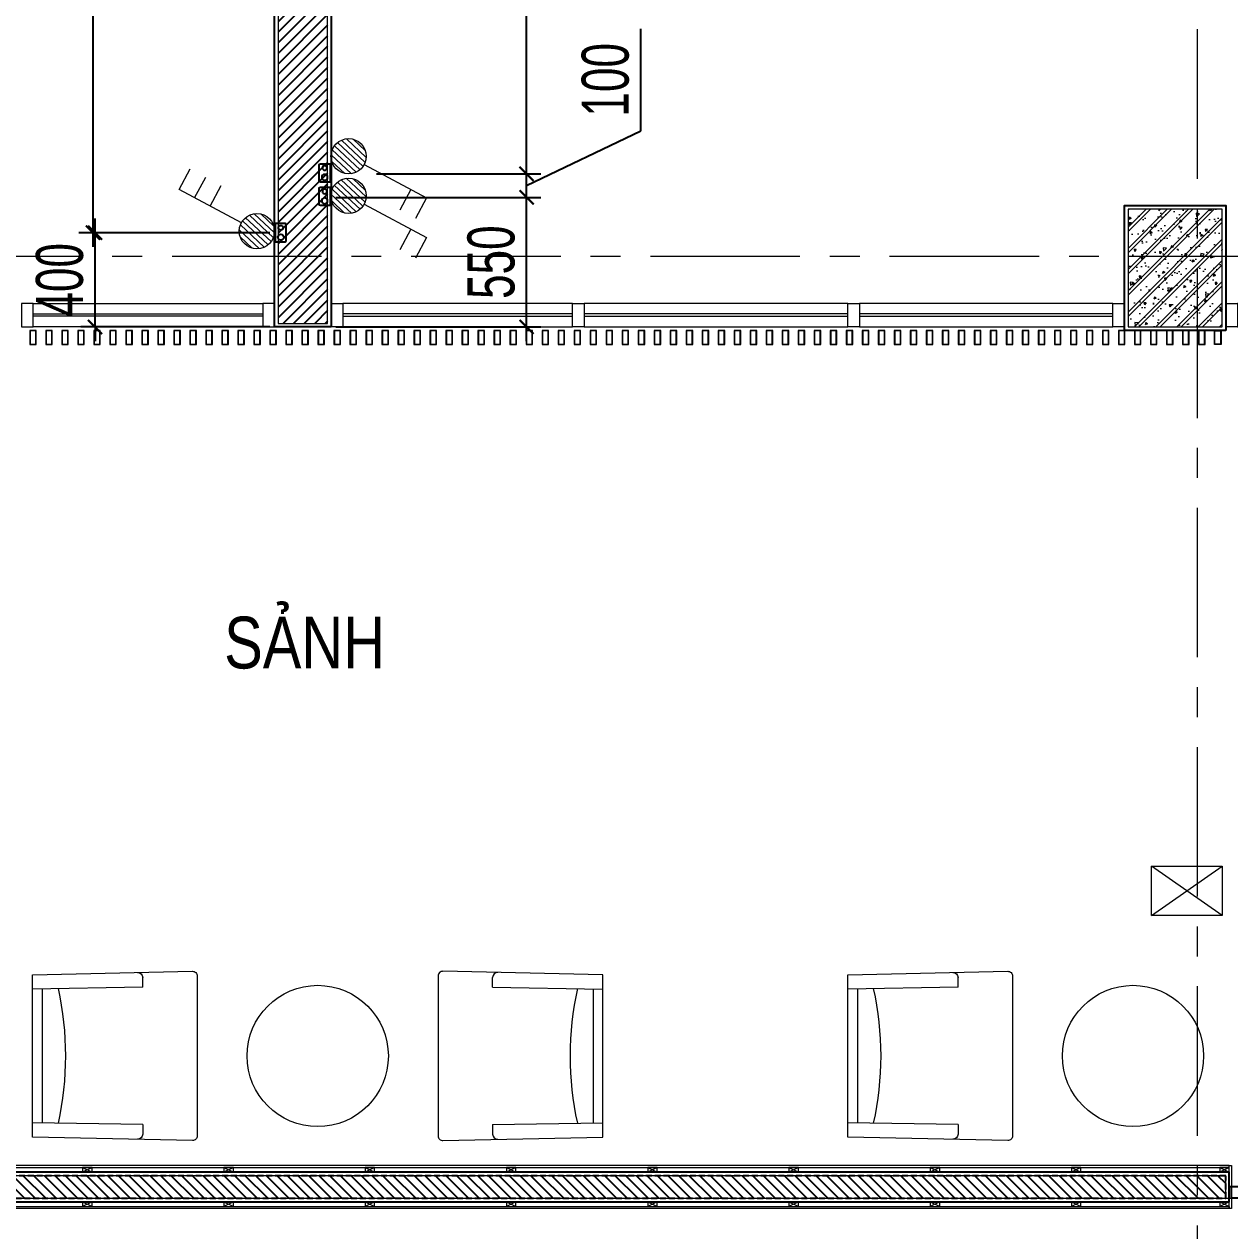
# Model space of a CAD drawing. Header units: millimetres. Extents: x -343543 to 400519, y -115663 to 104219.
# Drawn here: x -319747 to -314626, y -44139 to -39014 of the extents above; entities that cross this region are included whole.
import ezdxf
from ezdxf.xclip import XClip

# ---------------------------------------------------------------- set-up
doc = ezdxf.new("R2010")
doc.units = ezdxf.units.MM
doc.header["$XCLIPFRAME"] = 0
doc.linetypes.add('XREF MAT BANG TUONG XAY$0$CENTER', pattern=[50.800000000000004, 31.75, -6.35, 6.35, -6.35])
doc.linetypes.add('XREF MAT BANG TUONG XAY$0$HIDDEN', pattern=[0.375, 0.25, -0.125])
doc.layers.get('0').update_dxf_attribs({"color": 231, "lineweight": 0})
doc.layers.get('DefPoints').update_dxf_attribs({"color": 191})
for name, color, linetype in [('0-----E-Lighting', 2, 'Continuous'), ('Gen Điện', 6, 'Continuous'), ('XREF MAT BANG TUONG XAY$0$A-FNSH', 8, 'Continuous'), ('XREF MAT BANG TUONG XAY$0$A-FURN', 8, 'Continuous'), ('XREF MAT BANG TUONG XAY$0$A-HIDD', 8, 'XREF MAT BANG TUONG XAY$0$HIDDEN'), ('XREF MAT BANG TUONG XAY$0$A-PATT', 8, 'Continuous'), ('đế âm', 1, 'Continuous')]:
    doc.layers.add(name, color=color, linetype=linetype)
for name, color, linetype, lineweight in [('03. Xref_KyHieuChieuSang$0$1-INNO-E-Lighting', 3, 'Continuous', 5), ('A-PATT', 252, 'Continuous', 9), ('A-SYMBOLS', 10, 'Continuous', 13), ('RSA -DIM', 231, 'Continuous', 0), ('XREF MAT BANG TUONG XAY$0$$1$A-TEXT', 8, 'Continuous', 25), ('XREF MAT BANG TUONG XAY$0$01.Xref _MB T1$0$A-WALL-INT', 8, 'Continuous', 9), ('XREF MAT BANG TUONG XAY$0$01.Xref _MB T2-Mai$0$$0$A-DOOR', 8, 'Continuous', 9), ('XREF MAT BANG TUONG XAY$0$A-GRID', 8, 'XREF MAT BANG TUONG XAY$0$CENTER', 15), ('XREF MAT BANG TUONG XAY$0$A-WALL-INT', 8, 'Continuous', 9), ('XREF MAT BANG TUONG XAY$0$xref_IKIGAI_Cot$0$A-FNSH', 8, 'Continuous', 9), ('XREF MAT BANG TUONG XAY$0$xref_IKIGAI_Cot$0$A-PATT', 8, 'Continuous', 5)]:
    doc.layers.add(name, color=color, linetype=linetype, lineweight=lineweight)
doc.styles.add('SM-DIMTEXT', font='SME.shx', dxfattribs={"width": 0.7})
doc.styles.add('XREF MAT BANG TUONG XAY$0$Arial', font='arial.ttf', dxfattribs={"width": 0.8})
doc.dimstyles.new('SDIM-100', dxfattribs={"dimscale": 100, "dimtxt": 2, "dimasz": 0.6, "dimexe": 0.6, "dimexo": 0.2, "dimgap": 0.5, "dimtad": 1, "dimdec": 0, "dimzin": 12, "dimtxsty": 'SM-DIMTEXT', "dimblk": 'ARCHTICK', "dimblk1": 'ARCHTICK', "dimblk2": 'ARCHTICK', "dimcen": 0.12, "dimdle": 0.6, "dimclrd": 7, "dimclre": 8, "dimadec": 0, "dimazin": 3, "dimtfac": 2, "dimtix": 1, "dimtmove": 1, "dimatfit": 3, "dimfxl": 1, "dimtzin": 0, "dimarcsym": 1})

# ---------------------------------------------------------------- blocks, each defined once
blk = doc.blocks.new('XREF MAT BANG TUONG XAY$0$xref_IKIGAI_Cot')
at = {"layer": 'XREF MAT BANG TUONG XAY$0$xref_IKIGAI_Cot$0$A-PATT'}
h = blk.add_hatch(dxfattribs=at)
h.set_pattern_fill('BT-01', color=8, scale=15, angle=180, pattern_type=2)
h.set_pattern_definition([(230, (23725.00135492516, -40079.99999982782), (-107.589027390113, 9.412820247389279), [11.25, -123.75]), (175, (23725.00135492516, -40079.99999982782), (20.81270004194999, -112.8288200550018), [9, -99]), (280.4514, (23716.03560292516, -40079.21559882782), (-86.77640725710324, -103.415931309143), [9.5610285, -105.1713168]), (226.1842, (23725.00135492516, -40109.99999982782), (-160.0861572938467, 24.82785214935273), [16.875, -185.625]), (276.6356, (23711.66084317516, -40107.93100377782), (-140.1994058323055, -146.1176806350662), [14.3415432, -157.75695]), (171.1842, (23725.00135492516, -40109.99999982782), (-140.1992917700441, -146.1177901387987), [13.5, -148.5]), (201, (23710.00135492516, -40102.49999982782), (-89.53605781776923, 60.39283359980084), [11.25, -123.75]), (146, (23710.00135492516, -40102.49999982782), (-36.49729978823727, -108.772506757028), [8.999999999999998, -98.99999999999999]), (251.4514, (23702.54001997516, -40097.46725892782), (-126.0333942872235, -48.37957450649284), [9.5610285, -105.1713168]), (217.5, (23725.00135492516, -40079.99999982782), (-1.823978297593607, -49.93407807469672), [0, -97.8, 0, -100.5, 0, -99.375]), (187.5, (23725.00135492516, -40079.99999982782), (-39.4604306163223, -59.16175678235403), [0, -57.29999999999999, 0, -95.54999999999998, 0, -37.87499999999999]), (147.4999999999999, (23758.45135492516, -40079.99999982782), (-80.07336542586135, 3.383230760156973), [0, -37.5, 0, -117, 0, -155.25]), (137.5, (23773.45135492516, -40079.99999982782), (-87.47792540135794, -15.01574734984765), [0, -48.75, 0, -77.69999999999999, 0, -110.25]), (225, (23725.00135492516, -40079.99999982782), (45.0780573006424, -45.07805730064241), []), (225, (23725.00135492516, -40098.37499982782), (45.0780573006424, -45.07805730064241), [])])
h.paths.add_polyline_path([(23905.00135492516, -39799.99999982782), (23505.00135492516, -39799.99999982782), (23505.00135492516, -40299.99999982782), (23905.00135492516, -40299.99999982782)])
at = {"layer": 'XREF MAT BANG TUONG XAY$0$A-GRID', "color": 8, "ltscale": 20}
for points in [[(23800, -53895.00000749793), (23800, -27075.56451587411)], [(-2907.525181142613, -40000), (42750.0013740146, -40000)], [(-2907.525181142613, -44000), (42750.0013740146, -44000)]]:
    blk.add_lwpolyline(points, dxfattribs=at)
at = {"layer": 'XREF MAT BANG TUONG XAY$0$xref_IKIGAI_Cot$0$A-FNSH', "color": 8}
for p, q in [((23905.0014085655, -42799.99999985762), (23605.0014085655, -42589.99999985762)), ((23605.0014085655, -42799.99999985762), (23905.0014085655, -42589.99999985762))]:
    blk.add_line(p, q, dxfattribs=at)
for points in [[(23905.00135492516, -39799.99999982782), (23505.00135492516, -39799.99999982782), (23505.00135492516, -40299.99999982782), (23905.00135492516, -40299.99999982782)], [(23905.0014085655, -42799.99999985762), (23605.0014085655, -42799.99999985762), (23605.0014085655, -42589.99999985762), (23905.0014085655, -42589.99999985762)]]:
    blk.add_lwpolyline(points, close=True, dxfattribs=at)
blk = doc.blocks.new('XREF MAT BANG TUONG XAY$0$NDFGNBV')
at = {"layer": 'XREF MAT BANG TUONG XAY$0$01.Xref _MB T1$0$A-WALL-INT', "color": 8}
blk.add_lwpolyline([(-20, -10), (20, -10), (20, 10), (-20, 10)], close=True, dxfattribs=at)
for points in [[(-20, 10), (20, -10)], [(20, 10), (-20, -10)]]:
    blk.add_lwpolyline(points, dxfattribs=at)
blk = doc.blocks.new('XREF MAT BANG TUONG XAY$0$nnnbvnfg')
at = {"layer": 'XREF MAT BANG TUONG XAY$0$01.Xref _MB T1$0$A-WALL-INT', "color": 8}
for points in [[(-14, -30), (14, -30), (14, 30), (-14, 30)], [(-12, -28), (12, -28), (12, 28), (-12, 28)]]:
    blk.add_lwpolyline(points, close=True, dxfattribs=at)
blk = doc.blocks.new('XREF MAT BANG TUONG XAY$0$nnrgnbnnrg')
at = {"layer": 'XREF MAT BANG TUONG XAY$0$01.Xref _MB T2-Mai$0$$0$A-DOOR', "color": 8}
for points in [[(-780.5763266075519, -162.6776693574939), (-214.8909016583202, 403.0077555917451), (-207.8198338464572, 395.936687779882), (-773.5052587956889, -169.7487371693569)], [(808.9211480755039, -162.6776693574939), (243.2357231262722, 403.0077555917451), (236.1646553144092, 395.936687779882), (801.8500802636408, -169.7487371693569)], [(-5635.827589266024, -189.999999827829), (-5585.827589266024, -189.999999827829), (-5585.827589266024, -89.99999982782901), (-5635.827589266024, -89.99999982782901)], [(-5585.827589266024, -89.99999982782901), (-4435.827589266024, -89.99999982782901), (-4435.827589266024, -189.999999827829), (-5585.827589266024, -189.999999827829)], [(-4435.827589266024, -189.999999827829), (-4385.827589266024, -189.999999827829), (-4385.827589266024, -89.99999982782901), (-4435.827589266024, -89.99999982782901)], [(-4385.827589266024, -89.99999982782901), (-3235.827589266024, -89.99999982782901), (-3235.827589266024, -189.999999827829), (-4385.827589266024, -189.999999827829)], [(-3235.827589266024, -189.999999827829), (-3185.827589266024, -189.999999827829), (-3185.827589266024, -89.99999982782901), (-3235.827589266024, -89.99999982782901)], [(-3185.827589266024, -89.99999982782901), (-2035.827589266024, -89.99999982782901), (-2035.827589266024, -189.999999827829), (-3185.827589266024, -189.999999827829)], [(-2035.827589266024, -189.999999827829), (-1985.827589266024, -189.999999827829), (-1985.827589266024, -89.99999982782901), (-2035.827589266024, -89.99999982782901)], [(-1985.827589266024, -89.99999982782901), (-835.827589266024, -89.99999982782901), (-835.827589266024, -189.999999827829), (-1985.827589266024, -189.999999827829)], [(-835.827589266024, -189.999999827829), (-785.827589266024, -189.999999827829), (-785.827589266024, -89.99999982782901), (-835.827589266024, -89.99999982782901)], [(814.172410733976, -189.9999997907798), (864.172410733976, -189.9999997907798), (864.172410733976, -89.99999979077984), (814.172410733976, -89.99999979077984)], [(864.172410733976, -89.99999979077984), (1584.172457368062, -89.99999979077984), (1584.172457368062, -189.9999997907798), (864.172410733976, -189.9999997907798)], [(1584.172457368062, -189.9999997907798), (1634.172457368062, -189.9999997907798), (1634.172457368062, -89.99999979077984), (1584.172457368062, -89.99999979077984)], [(-5585.827589266024, -134.999999827829), (-4435.827589266024, -134.999999827829), (-4435.827589266024, -144.999999827829), (-5585.827589266024, -144.999999827829)], [(-4385.827589266024, -134.999999827829), (-3235.827589266024, -134.999999827829), (-3235.827589266024, -144.999999827829), (-4385.827589266024, -144.999999827829)], [(-3185.827589266024, -134.999999827829), (-2035.827589266024, -134.999999827829), (-2035.827589266024, -144.999999827829), (-3185.827589266024, -144.999999827829)], [(-1985.827589266024, -134.999999827829), (-835.827589266024, -134.999999827829), (-835.827589266024, -144.999999827829), (-1985.827589266024, -144.999999827829)], [(-780.5763266075519, -127.3223302981642), (-214.8909016583202, -693.0077552474031), (-207.8198338464572, -685.9366874355401), (-773.5052587956889, -120.2512624863011)], [(808.9211480755039, -127.3223302981642), (243.2357231262722, -693.0077552474031), (236.1646553144092, -685.9366874355401), (801.8500802636408, -120.2512624863011)], [(864.172410733976, -134.9999997907798), (1584.172457368062, -134.9999997907798), (1584.172457368062, -144.9999997907798), (864.172410733976, -144.9999997907798)]]:
    blk.add_lwpolyline(points, close=True, dxfattribs=at)
at = {"layer": 'XREF MAT BANG TUONG XAY$0$A-FURN', "color": 8}
for points in [[(-775.827589266024, -119.999999827829), (-635.2786926648332, -119.999999827829), (-635.2786926648332, -169.999999827829), (-775.827589266024, -169.999999827829)], [(804.1724107340269, -119.999999827829), (663.6235141328361, -119.999999827829), (663.6235141328361, -169.999999827829), (804.1724107340269, -169.999999827829)]]:
    blk.add_lwpolyline(points, close=True, dxfattribs=at)
blk.add_circle((-755.827589266024, -144.999999827829), 10, dxfattribs=at)
for centre, start, end in [((-785.827589266024, -149.999999827829), 0.3580939591255562, 44.09200853050424), ((814.172410733976, -149.999999827829), 135.9079914694958, 179.6419060408745), ((-785.827589266024, -139.999999827829), 315.9079914693507, 359.6419060408744), ((814.172410733976, -139.999999827829), 180.3580939591256, 224.0920085306493)]:
    blk.add_arc(centre, 800.0156248474151, start, end, dxfattribs=at)
blk = doc.blocks.new('*U259')
at = {"layer": 'XREF MAT BANG TUONG XAY$0$A-PATT'}
h = blk.add_hatch(dxfattribs=at)
h.set_pattern_fill('ANSI31', color=8, scale=10)
h.set_pattern_definition([(45, (45121.78963795228, -11293.56439682681), (-22.45064030267288, 22.45064030267288), [])])
h.paths.add_polyline_path([(-38.69831128977239, 47.5), (9636.301688710224, 47.50000000000364), (9636.301688710224, -162.4999999999964), (-38.69831128977251, -162.5)])
at = {"layer": 'XREF MAT BANG TUONG XAY$0$A-WALL-INT', "color": 8}
blk.add_lwpolyline([(-38.69831128977239, 47.5), (9636.301688710224, 47.50000000000364), (9636.301688710224, -162.4999999999964), (-38.69831128977251, -162.5)], close=True, dxfattribs=at)
blk = doc.blocks.new('*U261')
at = {"layer": 'XREF MAT BANG TUONG XAY$0$A-PATT'}
h = blk.add_hatch(dxfattribs=at)
h.set_pattern_fill('ANSI31', color=8, scale=10)
h.set_pattern_definition([(45, (43286.78236028781, -11178.56439682681), (-22.45064030267288, 22.45064030267288), [])])
h.paths.add_polyline_path([(-38.69831128977239, 47.5), (7801.294411045757, 47.5), (7801.294411045757, -47.5), (-38.69831128977239, -47.5)])
at = {"layer": 'XREF MAT BANG TUONG XAY$0$A-WALL-INT', "color": 8}
blk.add_lwpolyline([(-38.69831128977239, 47.5), (7801.294411045757, 47.5), (7801.294411045757, -47.5), (-38.69831128977239, -47.5)], close=True, dxfattribs=at)
blk = doc.blocks.new('XREF MAT BANG NOI THAT$0$YLD.Studio-05-90')
at = {"color": 8}
for p, q in [((-292.7676709034349, 231.4373048227299), (-284.2500000005966, 700.0000000000382)), ((291.5726442315936, 231.437304822728), (284.2499999982392, 700.0000000000382)), ((-285.0025550453429, 658.6014505538606), (284.8969717962245, 658.6014505539388)), ((-292.7676709034349, 231.4373048227299), (-333.3883163634309, 231.4373048227335)), ((291.5726442315936, 231.437304822728), (332.1932896915896, 231.4373048227335))]:
    blk.add_line(p, q, dxfattribs=at)
blk.add_lwpolyline([(-339.5449381405415, -4.18367562815547e-11), (339.5449381405415, 4.18367562815547e-11, 0.420818003117986), (359.539877561896, 20.44988613707392), (344.2499999982392, 700.0000000000382), (-344.2500000005966, 700.0000000000382), (-359.5398775619033, 20.44988613692112, 0.4208180031170397)], format="xyb", close=True, dxfattribs=at)
for centre, radius, start, end in [((4.981848178431392e-08, 1879.560413497307), 1319.560413497308, 257.4724811155225, 282.5152439754241), ((-332.2383140208913, 253.4605851472861), 22.05328505329116, 178.8252031633398, 267.0108680297234), ((331.0432873490499, 253.4605851472861), 22.05328505329116, 272.9891319702766, 1.174796836660204)]:
    blk.add_arc(centre, radius, start, end, dxfattribs=at)
blk = doc.blocks.new('XREF MAT BANG NOI THAT')
at = {"color": 8}
for centre in [(20063.37834744916, -43396.10716860139), (23525.92775552311, -43396.10716860139)]:
    blk.add_circle(centre, 300, dxfattribs=at)
at = {"color": 8, "xscale": -1.000000000000001, "rotation": 90}
for p in [(19551.8396738108, -43396.10716860138), (23014.38908188474, -43396.10716860138)]:
    blk.add_blockref('XREF MAT BANG NOI THAT$0$YLD.Studio-05-90', p, dxfattribs=at)
at = {"color": 8, "rotation": 270}
blk.add_blockref('XREF MAT BANG NOI THAT$0$YLD.Studio-05-90', (20574.91702108753, -43396.10716860138), dxfattribs=at)
blk = doc.blocks.new('01.Xref _MB T1')
at = {"layer": 'XREF MAT BANG TUONG XAY$0$01.Xref _MB T1$0$A-WALL-INT', "color": 8}
for points in [[(16064.99939583792, -43870.00001075099), (23934.99202252619, -43870.00001075099), (23934.99202252619, -43861.00001075099), (16064.99939583792, -43861.00001075099)], [(23934.99202252619, -44044.00001075099), (23934.99202252619, -43861.00001075099), (23943.99202252619, -43861.00001075099), (23943.99202252619, -44044.00001075099)], [(16064.99939583792, -44035.00001075099), (23934.99202252619, -44035.00001075099), (23934.99202252619, -44044.00001075099), (16064.99939583792, -44044.00001075099)]]:
    blk.add_lwpolyline(points, close=True, dxfattribs=at)
at = {"layer": 'XREF MAT BANG TUONG XAY$0$01.Xref _MB T2-Mai$0$$0$A-DOOR', "color": 8}
for points in [[(18804.9907832041, -40300.00001057881), (18854.9907832041, -40300.00001057881), (18854.9907832041, -40200.00001057881), (18804.9907832041, -40200.00001057881)], [(18854.9907832041, -40200.00001057881), (19829.99048030436, -40200.00001057881), (19829.99048030436, -40300.00001057881), (18854.9907832041, -40300.00001057881)], [(19829.99048030436, -40300.00001057881), (19879.99048030436, -40300.00001057881), (19879.99048030436, -40200.00001057881), (19829.99048030436, -40200.00001057881)], [(20169.99047610346, -40300.00001057881), (20119.99047610346, -40300.00001057881), (20119.99047610346, -40200.00001057881), (20169.99047610346, -40200.00001057881)], [(21144.99017320372, -40200.00001057881), (20169.99047610346, -40200.00001057881), (20169.99047610346, -40300.00001057881), (21144.99017320372, -40300.00001057881)], [(21194.99017320372, -40300.00001057881), (21144.99017320372, -40300.00001057881), (21144.99017320372, -40200.00001057881), (21194.99017320372, -40200.00001057881)], [(22314.99017320372, -40200.00001057881), (21194.99017320372, -40200.00001057881), (21194.99017320372, -40300.00001057881), (22314.99017320372, -40300.00001057881)], [(22364.99017320372, -40300.00001057881), (22314.99017320372, -40300.00001057881), (22314.99017320372, -40200.00001057881), (22364.99017320372, -40200.00001057881)], [(23439.99017320372, -40200.00001057881), (22364.99017320372, -40200.00001057881), (22364.99017320372, -40300.00001057881), (23439.99017320372, -40300.00001057881)], [(23489.99017320372, -40300.00001057881), (23439.99017320372, -40300.00001057881), (23439.99017320372, -40200.00001057881), (23489.99017320372, -40200.00001057881)], [(18854.9907832041, -40245.00001057881), (19829.99048030436, -40245.00001057881), (19829.99048030436, -40255.00001057881), (18854.9907832041, -40255.00001057881)], [(21144.99017320372, -40245.00001057881), (20169.99047610346, -40245.00001057881), (20169.99047610346, -40255.00001057881), (21144.99017320372, -40255.00001057881)], [(22314.99017320372, -40245.00001057881), (21194.99017320372, -40245.00001057881), (21194.99017320372, -40255.00001057881), (22314.99017320372, -40255.00001057881)], [(23439.99017320372, -40245.00001057881), (22364.99017320372, -40245.00001057881), (22364.99017320372, -40255.00001057881), (23439.99017320372, -40255.00001057881)]]:
    blk.add_lwpolyline(points, close=True, dxfattribs=at)
at = {"layer": 'XREF MAT BANG TUONG XAY$0$A-FNSH', "color": 8}
for points in [[(20119.99047610346, -40300.00001057881), (19879.99048030436, -40300.00001057881), (19879.99047820391, -30594.99989769365), (20119.99047400301, -30594.99989769365)], [(23919.99208175228, -40315.00001057881), (23489.99208175228, -40315.00001057881), (23489.99208175228, -39785.00001057881), (23919.99208175228, -39785.00001057881)]]:
    blk.add_lwpolyline(points, close=True, dxfattribs=at)
at = {"layer": 'XREF MAT BANG TUONG XAY$0$A-FURN', "color": 8}
blk.add_lwpolyline([(16064.99939583792, -44015.00001075099), (23934.99202252619, -44015.00001075099), (23934.99202252619, -43890.00001075099), (16064.99939583792, -43890.00001075099)], close=True, dxfattribs=at)
at = {"layer": 'XREF MAT BANG TUONG XAY$0$A-FURN', "color": 8, "elevation": -2.932210918976478e-10}
blk.add_lwpolyline([(23934.99202252619, -43950.00055415439), (30004.99213638069, -43950.00055415439), (30004.99213638069, -44000.00055415439), (23943.99202252619, -44000.00055415439), (23943.99202252619, -43950.00055415439)], dxfattribs=at)
at = {"layer": 'XREF MAT BANG TUONG XAY$0$A-HIDD', "color": 8, "ltscale": 100}
blk.add_lwpolyline([(16079.99939583792, -44000.00001075099), (23919.99202252619, -44000.00001075099), (23919.99202252619, -43905.00001075099), (16079.99939583792, -43905.00001075099)], close=True, dxfattribs=at)
at = {"color": 8}
ref = blk.add_blockref('XREF MAT BANG TUONG XAY$0$xref_IKIGAI_Cot', (-0.009273172880057245, -1.07509913505055e-05), dxfattribs=at)
XClip(ref).set_block_clipping_path([(-5181.149416777484, -58156.12518449636), (44638.32758750307, -24933.26505126614)])
at = {"layer": 'XREF MAT BANG TUONG XAY$0$A-FURN', "color": 8, "xscale": -1, "rotation": 270}
blk.add_blockref('*U259', (20057.49047610346, -40246.30158640388), dxfattribs=at)
at = {"layer": 'XREF MAT BANG TUONG XAY$0$A-FURN', "color": 8, "xscale": -1}
for name, p in [('XREF MAT BANG TUONG XAY$0$nnrgnbnnrg', (25554.16453912034, -40110.00001078803)), ('XREF MAT BANG TUONG XAY$0$nnnbvnfg', (23885.9907832041, -40345.00001057881)), ('*U261', (23881.29371123642, -43952.50001075099))]:
    blk.add_blockref(name, p, dxfattribs=at)
at = {"layer": 'XREF MAT BANG TUONG XAY$0$A-FURN', "color": 8}
for name, p in [('XREF MAT BANG TUONG XAY$0$nnnbvnfg', (18853.9907832041, -40345.00001057881)), ('XREF MAT BANG TUONG XAY$0$nnnbvnfg', (18921.9907832041, -40345.00001057881)), ('XREF MAT BANG TUONG XAY$0$nnnbvnfg', (18989.9907832041, -40345.00001057881)), ('XREF MAT BANG TUONG XAY$0$nnnbvnfg', (19057.9907832041, -40345.00001057881)), ('XREF MAT BANG TUONG XAY$0$nnnbvnfg', (19125.9907832041, -40345.00001057881)), ('XREF MAT BANG TUONG XAY$0$nnnbvnfg', (19193.9907832041, -40345.00001057881)), ('XREF MAT BANG TUONG XAY$0$nnnbvnfg', (19261.9907832041, -40345.00001057881)), ('XREF MAT BANG TUONG XAY$0$nnnbvnfg', (19329.9907832041, -40345.00001057881)), ('XREF MAT BANG TUONG XAY$0$nnnbvnfg', (19397.9907832041, -40345.00001057881)), ('XREF MAT BANG TUONG XAY$0$nnnbvnfg', (19465.9907832041, -40345.00001057881)), ('XREF MAT BANG TUONG XAY$0$nnnbvnfg', (19533.9907832041, -40345.00001057881)), ('XREF MAT BANG TUONG XAY$0$nnnbvnfg', (19533.9907832041, -40345.00001057881)), ('XREF MAT BANG TUONG XAY$0$nnnbvnfg', (19601.9907832041, -40345.00001057881)), ('XREF MAT BANG TUONG XAY$0$nnnbvnfg', (19669.9907832041, -40345.00001057881)), ('XREF MAT BANG TUONG XAY$0$nnnbvnfg', (19737.9907832041, -40345.00001057881)), ('XREF MAT BANG TUONG XAY$0$nnnbvnfg', (19805.9907832041, -40345.00001057881)), ('XREF MAT BANG TUONG XAY$0$nnnbvnfg', (19873.9907832041, -40345.00001057881)), ('XREF MAT BANG TUONG XAY$0$nnnbvnfg', (19941.9907832041, -40345.00001057881)), ('XREF MAT BANG TUONG XAY$0$nnnbvnfg', (20009.9907832041, -40345.00001057881)), ('XREF MAT BANG TUONG XAY$0$nnnbvnfg', (20077.9907832041, -40345.00001057881)), ('XREF MAT BANG TUONG XAY$0$nnnbvnfg', (20145.9907832041, -40345.00001057881)), ('XREF MAT BANG TUONG XAY$0$nnnbvnfg', (20213.9907832041, -40345.00001057881)), ('XREF MAT BANG TUONG XAY$0$nnnbvnfg', (20281.9907832041, -40345.00001057881)), ('XREF MAT BANG TUONG XAY$0$nnnbvnfg', (20349.9907832041, -40345.00001057881)), ('XREF MAT BANG TUONG XAY$0$nnnbvnfg', (20417.9907832041, -40345.00001057881)), ('XREF MAT BANG TUONG XAY$0$nnnbvnfg', (20485.9907832041, -40345.00001057881)), ('XREF MAT BANG TUONG XAY$0$nnnbvnfg', (20553.9907832041, -40345.00001057881)), ('XREF MAT BANG TUONG XAY$0$nnnbvnfg', (20621.9907832041, -40345.00001057881)), ('XREF MAT BANG TUONG XAY$0$nnnbvnfg', (20689.9907832041, -40345.00001057881)), ('XREF MAT BANG TUONG XAY$0$nnnbvnfg', (20757.9907832041, -40345.00001057881)), ('XREF MAT BANG TUONG XAY$0$nnnbvnfg', (20825.9907832041, -40345.00001057881)), ('XREF MAT BANG TUONG XAY$0$nnnbvnfg', (20893.9907832041, -40345.00001057881)), ('XREF MAT BANG TUONG XAY$0$nnnbvnfg', (20961.9907832041, -40345.00001057881)), ('XREF MAT BANG TUONG XAY$0$nnnbvnfg', (21029.9907832041, -40345.00001057881)), ('XREF MAT BANG TUONG XAY$0$nnnbvnfg', (21097.9907832041, -40345.00001057881)), ('XREF MAT BANG TUONG XAY$0$nnnbvnfg', (21165.9907832041, -40345.00001057881)), ('XREF MAT BANG TUONG XAY$0$nnnbvnfg', (21233.9907832041, -40345.00001057881)), ('XREF MAT BANG TUONG XAY$0$nnnbvnfg', (21301.9907832041, -40345.00001057881)), ('XREF MAT BANG TUONG XAY$0$nnnbvnfg', (21301.9907832041, -40345.00001057881)), ('XREF MAT BANG TUONG XAY$0$nnnbvnfg', (21369.9907832041, -40345.00001057881)), ('XREF MAT BANG TUONG XAY$0$nnnbvnfg', (21437.9907832041, -40345.00001057881)), ('XREF MAT BANG TUONG XAY$0$nnnbvnfg', (21505.9907832041, -40345.00001057881)), ('XREF MAT BANG TUONG XAY$0$nnnbvnfg', (21573.9907832041, -40345.00001057881)), ('XREF MAT BANG TUONG XAY$0$nnnbvnfg', (21641.9907832041, -40345.00001057881)), ('XREF MAT BANG TUONG XAY$0$nnnbvnfg', (21709.9907832041, -40345.00001057881)), ('XREF MAT BANG TUONG XAY$0$nnnbvnfg', (21777.9907832041, -40345.00001057881)), ('XREF MAT BANG TUONG XAY$0$nnnbvnfg', (21845.9907832041, -40345.00001057881)), ('XREF MAT BANG TUONG XAY$0$nnnbvnfg', (21913.9907832041, -40345.00001057881)), ('XREF MAT BANG TUONG XAY$0$nnnbvnfg', (21981.9907832041, -40345.00001057881)), ('XREF MAT BANG TUONG XAY$0$nnnbvnfg', (22049.9907832041, -40345.00001057881)), ('XREF MAT BANG TUONG XAY$0$nnnbvnfg', (22117.9907832041, -40345.00001057881)), ('XREF MAT BANG TUONG XAY$0$nnnbvnfg', (22185.9907832041, -40345.00001057881)), ('XREF MAT BANG TUONG XAY$0$nnnbvnfg', (22253.9907832041, -40345.00001057881)), ('XREF MAT BANG TUONG XAY$0$nnnbvnfg', (22321.9907832041, -40345.00001057881)), ('XREF MAT BANG TUONG XAY$0$nnnbvnfg', (22389.9907832041, -40345.00001057881)), ('XREF MAT BANG TUONG XAY$0$nnnbvnfg', (22457.9907832041, -40345.00001057881)), ('XREF MAT BANG TUONG XAY$0$nnnbvnfg', (22525.9907832041, -40345.00001057881)), ('XREF MAT BANG TUONG XAY$0$nnnbvnfg', (22593.9907832041, -40345.00001057881)), ('XREF MAT BANG TUONG XAY$0$nnnbvnfg', (22661.9907832041, -40345.00001057881)), ('XREF MAT BANG TUONG XAY$0$nnnbvnfg', (22729.9907832041, -40345.00001057881)), ('XREF MAT BANG TUONG XAY$0$nnnbvnfg', (22797.9907832041, -40345.00001057881)), ('XREF MAT BANG TUONG XAY$0$nnnbvnfg', (22865.9907832041, -40345.00001057881)), ('XREF MAT BANG TUONG XAY$0$nnnbvnfg', (22933.9907832041, -40345.00001057881)), ('XREF MAT BANG TUONG XAY$0$nnnbvnfg', (23001.9907832041, -40345.00001057881)), ('XREF MAT BANG TUONG XAY$0$nnnbvnfg', (23069.9907832041, -40345.00001057881)), ('XREF MAT BANG TUONG XAY$0$nnnbvnfg', (23069.9907832041, -40345.00001057881)), ('XREF MAT BANG TUONG XAY$0$nnnbvnfg', (23137.9907832041, -40345.00001057881)), ('XREF MAT BANG TUONG XAY$0$nnnbvnfg', (23205.9907832041, -40345.00001057881)), ('XREF MAT BANG TUONG XAY$0$nnnbvnfg', (23273.9907832041, -40345.00001057881)), ('XREF MAT BANG TUONG XAY$0$nnnbvnfg', (23341.9907832041, -40345.00001057881)), ('XREF MAT BANG TUONG XAY$0$nnnbvnfg', (23409.9907832041, -40345.00001057881)), ('XREF MAT BANG TUONG XAY$0$nnnbvnfg', (23477.9907832041, -40345.00001057881)), ('XREF MAT BANG TUONG XAY$0$nnnbvnfg', (23545.9907832041, -40345.00001057881)), ('XREF MAT BANG TUONG XAY$0$nnnbvnfg', (23613.9907832041, -40345.00001057881)), ('XREF MAT BANG TUONG XAY$0$nnnbvnfg', (23681.9907832041, -40345.00001057881)), ('XREF MAT BANG TUONG XAY$0$nnnbvnfg', (23749.9907832041, -40345.00001057881)), ('XREF MAT BANG TUONG XAY$0$nnnbvnfg', (23817.9907832041, -40345.00001057881)), ('XREF MAT BANG TUONG XAY$0$NDFGNBV', (19084.99939583792, -43880.00001075099)), ('XREF MAT BANG TUONG XAY$0$NDFGNBV', (19684.99939583792, -43880.00001075099)), ('XREF MAT BANG TUONG XAY$0$NDFGNBV', (20284.99939583792, -43880.00001075099)), ('XREF MAT BANG TUONG XAY$0$NDFGNBV', (20884.99939583792, -43880.00001075099)), ('XREF MAT BANG TUONG XAY$0$NDFGNBV', (21484.99939583792, -43880.00001075099)), ('XREF MAT BANG TUONG XAY$0$NDFGNBV', (22084.99939583792, -43880.00001075099)), ('XREF MAT BANG TUONG XAY$0$NDFGNBV', (22684.99939583792, -43880.00001075099)), ('XREF MAT BANG TUONG XAY$0$NDFGNBV', (23284.99939583792, -43880.00001075099)), ('XREF MAT BANG TUONG XAY$0$NDFGNBV', (23914.99202252619, -43880.00001075099)), ('XREF MAT BANG TUONG XAY$0$NDFGNBV', (19084.99939583792, -44025.00001075099)), ('XREF MAT BANG TUONG XAY$0$NDFGNBV', (19684.99939583792, -44025.00001075099)), ('XREF MAT BANG TUONG XAY$0$NDFGNBV', (20284.99939583792, -44025.00001075099)), ('XREF MAT BANG TUONG XAY$0$NDFGNBV', (20884.99939583792, -44025.00001075099)), ('XREF MAT BANG TUONG XAY$0$NDFGNBV', (21484.99939583792, -44025.00001075099)), ('XREF MAT BANG TUONG XAY$0$NDFGNBV', (22084.99939583792, -44025.00001075099)), ('XREF MAT BANG TUONG XAY$0$NDFGNBV', (22684.99939583792, -44025.00001075099)), ('XREF MAT BANG TUONG XAY$0$NDFGNBV', (23284.99939583792, -44025.00001075099)), ('XREF MAT BANG TUONG XAY$0$NDFGNBV', (23914.99202252619, -44025.00001075099))]:
    blk.add_blockref(name, p, dxfattribs=at)
at = {"layer": 'XREF MAT BANG TUONG XAY$0$$1$A-TEXT', "color": 8, "style": 'XREF MAT BANG TUONG XAY$0$Arial', "width": 0.8}
blk.add_text('SẢNH', height=220, dxfattribs=at).set_placement((19665.99568055905, -41750.49854681615))
at = {"layer": 'A-PATT', "color": 8}
blk.add_blockref('XREF MAT BANG NOI THAT', (0, 0), dxfattribs=at)
blk = doc.blocks.new('*X84')
at = {"color": 0}
for p, q in [((10925.35534641637, 54067.7078335606), (11007.2921664394, 54149.64465358363)), ((10928.37434975985, 54097.24334119857), (10977.75665880143, 54146.62565024015)), ((10930.63708415825, 54046.47306700799), (11028.52693299201, 54144.36291584175)), ((10940.2927761634, 54029.61225471863), (11045.38774528137, 54134.7072238366)), ((10953.41731944371, 54016.22029370445), (11058.77970629555, 54121.58268055629)), ((10969.98252428265, 54006.26899424889), (11068.7310057511, 54105.01747571735)), ((10990.7968314624, 54000.56679713415), (11074.43320286585, 54084.2031685376)), ((11019.26230986445, 54002.5157712417), (11072.4842287583, 54055.73769013555))]:
    blk.add_line(p, q, dxfattribs=at)
blk = doc.blocks.new('*U89')
at = {"layer": '03. Xref_KyHieuChieuSang$0$1-INNO-E-Lighting', "color": 2}
for p, q in [((36.00000000024011, 62.35382907289386), (180.0000000012005, 311.7691453644693)), ((180.0000000012005, 311.7691453644766), (263.1384387650614, 263.7691453641564)), ((144.0000000009604, 249.4153162915754), (227.1384387648213, 201.4153162912553)), ((108.0000000007203, 187.0614872186779), (191.1384387645812, 139.0614872183578))]:
    blk.add_line(p, q, dxfattribs=at)
blk.add_circle((0, 0), 72.00000000048021, dxfattribs=at)
at = {"layer": '03. Xref_KyHieuChieuSang$0$1-INNO-E-Lighting', "color": 2, "xscale": 0.9600000000064028, "yscale": 0.9600000000064028, "zscale": 0.9600000000064028}
blk.add_blockref('*X84', (-10560.00000007043, -51912.00000034623), dxfattribs=at)
blk = doc.blocks.new('*X86')
at = {"color": 0}
for p, q in [((10925.35534641637, 54067.7078335606), (11007.2921664394, 54149.64465358363)), ((10928.37434975985, 54097.24334119857), (10977.75665880143, 54146.62565024015)), ((10930.63708415825, 54046.47306700799), (11028.52693299201, 54144.36291584175)), ((10940.2927761634, 54029.61225471863), (11045.38774528137, 54134.7072238366)), ((10953.41731944371, 54016.22029370445), (11058.77970629555, 54121.58268055629)), ((10969.98252428265, 54006.26899424889), (11068.7310057511, 54105.01747571735)), ((10990.7968314624, 54000.56679713415), (11074.43320286585, 54084.2031685376)), ((11019.26230986445, 54002.5157712417), (11072.4842287583, 54055.73769013555))]:
    blk.add_line(p, q, dxfattribs=at)
blk = doc.blocks.new('*U88')
at = {"layer": '03. Xref_KyHieuChieuSang$0$1-INNO-E-Lighting', "color": 2}
for p, q in [((36.00000000024011, 62.35382907289386), (180.0000000012005, 311.7691453644693)), ((180.0000000012005, 311.7691453644766), (263.1384387650614, 263.7691453641564)), ((144.0000000009604, 249.4153162915754), (227.1384387648213, 201.4153162912553))]:
    blk.add_line(p, q, dxfattribs=at)
blk.add_circle((0, 0), 72.00000000048021, dxfattribs=at)
at = {"layer": '03. Xref_KyHieuChieuSang$0$1-INNO-E-Lighting', "color": 2, "xscale": 0.9600000000064028, "yscale": 0.9600000000064028, "zscale": 0.9600000000064028}
blk.add_blockref('*X86', (-10560.00000007043, -51912.00000034623), dxfattribs=at)
blk = doc.blocks.new('đế âm 78')
at = {"layer": 'Gen Điện', "ltscale": 30}
blk.add_lwpolyline([(5501258.113785517, -3862344.867861336), (5501258.113785517, -3862422.867861336), (5501303.113785517, -3862422.867861336, 0.414213562373095), (5501308.113785517, -3862417.867861336), (5501308.113785517, -3862349.867861336, 0.414213562373095), (5501303.113785517, -3862344.867861336), (5501258.113785517, -3862344.867861336)], format="xyb", dxfattribs=at)
blk.add_lwpolyline([(5501261.116785519, -3862344.867861336), (5501261.116785519, -3862422.867861336)], dxfattribs=at)
for centre, radius in [((5501284.557468598, -3862362.867861336), 10), ((5501284.557468598, -3862402.867861336), 12.5)]:
    blk.add_circle(centre, radius, dxfattribs=at)
blk = doc.blocks.new('_ArchTick')
at = {"color": 0, "linetype": 'ByBlock', "const_width": 0.15}
blk.add_lwpolyline([(-0.5, -0.5), (0.5, 0.5)], dxfattribs=at)
blk = doc.blocks.new('*D479')
at = {"layer": 'DefPoints', "color": 0, "linetype": 'Continuous', "ltscale": 1000, "transparency": 16777216}
for p in [(-319445.7913992928, -39900.0000105788), (-318683.4878646954, -39900.0000105788), (-318683.4878646954, -40300.0000105788)]:
    blk.add_point(p, dxfattribs=at)
at = {"layer": 'RSA -DIM', "color": 7, "linetype": 'Continuous', "lineweight": -2, "ltscale": 1000, "transparency": 16777216}
for p, q in [((-319445.7913992928, -39900.0000105788), (-319445.7913992928, -39840.0000105788)), ((-319445.7913992928, -40300.0000105788), (-319445.7913992928, -39900.0000105788)), ((-319445.7913992928, -40300.0000105788), (-319445.7913992928, -40360.0000105788))]:
    blk.add_line(p, q, dxfattribs=at)
at = {"layer": 'RSA -DIM', "color": 8, "linetype": 'Continuous', "lineweight": -2, "ltscale": 1000, "transparency": 16777216}
for p, q in [((-318703.4878646954, -39900.0000105788), (-319505.7913992928, -39900.0000105788)), ((-318703.4878646954, -40300.0000105788), (-319505.7913992928, -40300.0000105788))]:
    blk.add_line(p, q, dxfattribs=at)
at = {"layer": 'RSA -DIM', "color": 7, "linetype": 'Continuous', "lineweight": -2, "ltscale": 1000, "transparency": 16777216, "xscale": 60, "yscale": 60, "zscale": 60}
for p, rotation in [((-319445.7913992928, -39900.0000105788), 270), ((-319445.7913992928, -40300.0000105788), 90)]:
    blk.add_blockref('_ArchTick', p, dxfattribs=dict(at, rotation=rotation))
at = {"layer": 'RSA -DIM', "color": 0, "linetype": 'Continuous', "ltscale": 1000, "transparency": 16777216, "insert": (-319595.7913992928, -40100.0000105787), "char_height": 200, "attachment_point": 5, "rotation": 90, "style": 'SM-DIMTEXT'}
blk.add_mtext('400', dxfattribs=at)
blk = doc.blocks.new('*D480')
at = {"layer": 'DefPoints', "color": 0, "linetype": 'Continuous', "ltscale": 1000, "transparency": 16777216}
for p in [(-319454.4146950002, -37581.05628409471), (-318925.1353987395, -37581.05628409471), (-318925.1353987395, -39900.00001057881)]:
    blk.add_point(p, dxfattribs=at)
at = {"layer": 'RSA -DIM', "color": 7, "linetype": 'Continuous', "lineweight": -2, "ltscale": 1000, "transparency": 16777216}
blk.add_line((-319454.4146950002, -39960.00001057881), (-319454.4146950002, -37521.05628409471), dxfattribs=at)
at = {"layer": 'RSA -DIM', "color": 8, "linetype": 'Continuous', "lineweight": -2, "ltscale": 1000, "transparency": 16777216}
for p, q in [((-318945.1353987395, -37581.05628409471), (-319514.4146950002, -37581.05628409471)), ((-318945.1353987395, -39900.00001057881), (-319514.4146950002, -39900.00001057881))]:
    blk.add_line(p, q, dxfattribs=at)
at = {"layer": 'RSA -DIM', "color": 7, "linetype": 'Continuous', "lineweight": -2, "ltscale": 1000, "transparency": 16777216, "xscale": 60, "yscale": 60, "zscale": 60}
for p, rotation in [((-319454.4146950002, -37581.05628409471), 90), ((-319454.4146950002, -39900.00001057881), 270)]:
    blk.add_blockref('_ArchTick', p, dxfattribs=dict(at, rotation=rotation))
at = {"layer": 'RSA -DIM', "color": 0, "linetype": 'Continuous', "ltscale": 1000, "transparency": 16777216, "insert": (-319604.4146950002, -38740.52814733666), "char_height": 200, "attachment_point": 5, "rotation": 90, "style": 'SM-DIMTEXT'}
blk.add_mtext('2319', dxfattribs=at)
blk = doc.blocks.new('*D481')
at = {"layer": 'DefPoints', "color": 0, "linetype": 'Continuous', "ltscale": 1000, "transparency": 16777216}
for p in [(-318443.7346897275, -39750.0000659611), (-317613.0212063298, -39750.0000659611), (-318443.4878688963, -40300.0000105788)]:
    blk.add_point(p, dxfattribs=at)
at = {"layer": 'RSA -DIM', "color": 7, "linetype": 'Continuous', "lineweight": -2, "ltscale": 1000, "transparency": 16777216}
blk.add_line((-317613.0212063298, -40360.0000105788), (-317613.0212063298, -39690.0000659611), dxfattribs=at)
at = {"layer": 'RSA -DIM', "color": 8, "linetype": 'Continuous', "lineweight": -2, "ltscale": 1000, "transparency": 16777216}
for p, q in [((-318423.7346897275, -39750.0000659611), (-317553.0212063298, -39750.0000659611)), ((-318423.4878688963, -40300.0000105788), (-317553.0212063298, -40300.0000105788))]:
    blk.add_line(p, q, dxfattribs=at)
at = {"layer": 'RSA -DIM', "color": 7, "linetype": 'Continuous', "lineweight": -2, "ltscale": 1000, "transparency": 16777216, "xscale": 60, "yscale": 60, "zscale": 60}
for p, rotation in [((-317613.0212063298, -39750.0000659611), 90), ((-317613.0212063298, -40300.0000105788), 270)]:
    blk.add_blockref('_ArchTick', p, dxfattribs=dict(at, rotation=rotation))
at = {"layer": 'RSA -DIM', "color": 0, "linetype": 'Continuous', "ltscale": 1000, "transparency": 16777216, "insert": (-317763.0212063297, -40025.00003826984), "char_height": 200, "attachment_point": 5, "rotation": 90, "style": 'SM-DIMTEXT'}
blk.add_mtext('550', dxfattribs=at)
blk = doc.blocks.new('*D482')
at = {"layer": 'DefPoints', "color": 0, "linetype": 'Continuous', "ltscale": 1000, "transparency": 16777216}
for p in [(-318269.9468870513, -39650.00006596111), (-317613.02120633, -39650.00006596111), (-318269.9468870513, -39750.00006596111)]:
    blk.add_point(p, dxfattribs=at)
at = {"layer": 'RSA -DIM', "color": 7, "linetype": 'Continuous', "lineweight": -2, "ltscale": 1000, "transparency": 16777216}
for p, q in [((-317127.8307483583, -39467.0674614712), (-317127.8307483583, -39033.73412813787)), ((-317613.02120633, -39700.00006596111), (-317127.8307483583, -39467.0674614712)), ((-317613.02120633, -39810.00006596111), (-317613.02120633, -39590.00006596111))]:
    blk.add_line(p, q, dxfattribs=at)
at = {"layer": 'RSA -DIM', "color": 8, "linetype": 'Continuous', "lineweight": -2, "ltscale": 1000, "transparency": 16777216}
for p, q in [((-318249.9468870513, -39650.00006596111), (-317553.02120633, -39650.00006596111)), ((-318249.9468870513, -39750.00006596111), (-317553.02120633, -39750.00006596111))]:
    blk.add_line(p, q, dxfattribs=at)
at = {"layer": 'RSA -DIM', "color": 7, "linetype": 'Continuous', "lineweight": -2, "ltscale": 1000, "transparency": 16777216, "xscale": 60, "yscale": 60, "zscale": 60}
for p, rotation in [((-317613.02120633, -39650.00006596111), 90), ((-317613.02120633, -39750.00006596111), 270)]:
    blk.add_blockref('_ArchTick', p, dxfattribs=dict(at, rotation=rotation))
at = {"layer": 'RSA -DIM', "color": 0, "linetype": 'Continuous', "ltscale": 1000, "transparency": 16777216, "insert": (-317277.8307483582, -39250.40079480444), "char_height": 200, "attachment_point": 5, "rotation": 90, "style": 'SM-DIMTEXT'}
blk.add_mtext('100', dxfattribs=at)
blk = doc.blocks.new('*D483')
at = {"layer": 'DefPoints', "color": 0, "linetype": 'Continuous', "ltscale": 1000, "transparency": 16777216}
for p in [(-318308.6945568035, -37781.0562840947), (-317613.0212063299, -37781.0562840947), (-318269.9468870513, -39650.00006596111)]:
    blk.add_point(p, dxfattribs=at)
at = {"layer": 'RSA -DIM', "color": 7, "linetype": 'Continuous', "lineweight": -2, "ltscale": 1000, "transparency": 16777216}
blk.add_line((-317613.0212063299, -39710.00006596111), (-317613.0212063299, -37721.0562840947), dxfattribs=at)
at = {"layer": 'RSA -DIM', "color": 8, "linetype": 'Continuous', "lineweight": -2, "ltscale": 1000, "transparency": 16777216}
for p, q in [((-318288.6945568035, -37781.0562840947), (-317553.0212063299, -37781.0562840947)), ((-318249.9468870513, -39650.00006596111), (-317553.0212063299, -39650.00006596111))]:
    blk.add_line(p, q, dxfattribs=at)
at = {"layer": 'RSA -DIM', "color": 7, "linetype": 'Continuous', "lineweight": -2, "ltscale": 1000, "transparency": 16777216, "xscale": 60, "yscale": 60, "zscale": 60}
for p, rotation in [((-317613.0212063299, -37781.0562840947), 90), ((-317613.0212063299, -39650.00006596111), 270)]:
    blk.add_blockref('_ArchTick', p, dxfattribs=dict(at, rotation=rotation))
at = {"layer": 'RSA -DIM', "color": 0, "linetype": 'Continuous', "ltscale": 1000, "transparency": 16777216, "insert": (-317763.0212063298, -38715.5281750278), "char_height": 200, "attachment_point": 5, "rotation": 90, "style": 'SM-DIMTEXT'}
blk.add_mtext('1869', dxfattribs=at)

msp = doc.modelspace()

# ---------------------------------------------------------------- block references
at = {"layer": 'A-SYMBOLS'}
msp.add_blockref('01.Xref _MB T1', (-338563.4783449996, 2.91038304567337e-11), dxfattribs=at)

# ---------------------------------------------------------------- next in the draw order: block references
at = {"layer": '0-----E-Lighting', "xscale": 1.041666666660155, "yscale": 1.041666666660155, "zscale": 1.041666666660155}
for name, p, rotation in [('*U88', (-318368.7878065059, -39575.3381350694), 271.9226023340105), ('*U89', (-318758.1879272441, -39893.2992154587), 91.92260233401058), ('*U88', (-318369.0346272137, -39743.29927045186), 271.9226023340105)]:
    msp.add_blockref(name, p, dxfattribs=dict(at, rotation=rotation))
at = {"layer": 'đế âm', "xscale": -1}
for p in [(5182814.121378883, 3822738.052540004), (5182814.121378883, 3822638.052540004)]:
    msp.add_blockref('đế âm 78', p, dxfattribs=at)
at = {"layer": 'đế âm'}
msp.add_blockref('đế âm 78', (-5819941.601650213, 3822483.867850757), dxfattribs=at)

# ---------------------------------------------------------------- next in the draw order: dimensions: what is measured, and where the dimension line sits
at = {"layer": 'RSA -DIM', "color": 1, "linetype": 'Continuous', "ltscale": 1000}
for base, p1, p2, picture, middle in [((-319454.4146950002, -37581.05628409471), (-318925.1353987394, -39900.0000105788), (-318925.1353987394, -37581.0562840947), '*D480', (-319604.4146950002, -38740.52814733666)), ((-317613.0212063299, -37781.0562840947), (-318269.9468870512, -39650.0000659611), (-318308.6945568034, -37781.05628409468), '*D483', (-317763.0212063298, -38715.5281750278)), ((-317613.0212063298, -39750.0000659611), (-318443.4878688962, -40300.00001057878), (-318443.7346897274, -39750.00006596108), '*D481', (-317763.0212063297, -40025.00003826984)), ((-319445.7913992928, -39900.0000105788), (-318683.4878646953, -40300.00001057878), (-318683.4878646953, -39900.00001057878), '*D479', (-319595.7913992928, -40100.0000105787))]:
    dim = msp.add_linear_dim(base=base, p1=p1, p2=p2, angle=90, dimstyle='SDIM-100', dxfattribs=at)
    dim.commit()
    dim.dimension.update_dxf_attribs({"geometry": picture, "text_midpoint": middle})
dim = msp.add_linear_dim(base=(-317613.02120633, -39650.00006596111), p1=(-318269.9468870512, -39750.0000659611), p2=(-318269.9468870512, -39650.0000659611), angle=90, dimstyle='SDIM-100', dxfattribs=at)
dim.commit()
dim.dimension.update_dxf_attribs({"geometry": '*D482', "text_midpoint": (-317127.8307483582, -39417.0674614711), "dimtype": 160})

doc.saveas('drawing.dxf')
